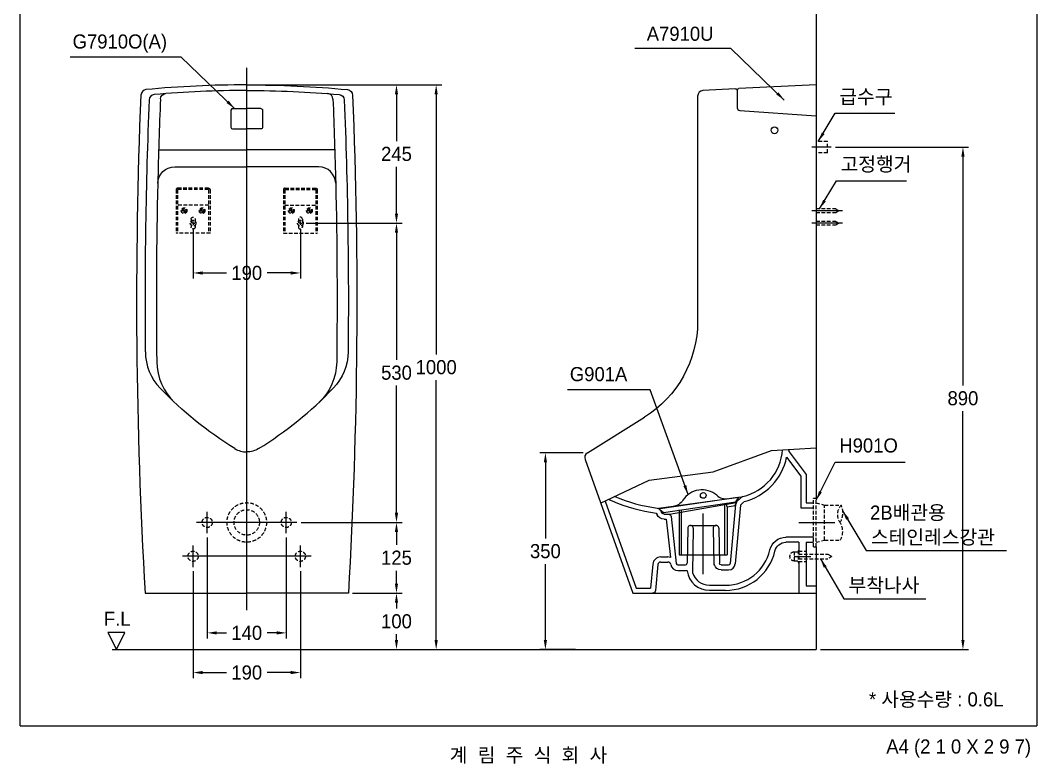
# Model space of a CAD drawing. Header units: millimetres. Extents: x 0 to 1800, y -67 to 2530.
# Drawn here: x 0 to 1800, y -67 to 1249 of the extents above; entities that cross this region are included whole.
import ezdxf
from ezdxf.enums import TextEntityAlignment as Align
from ezdxf.lldxf.tags import DXFTag

# ---------------------------------------------------------------- set-up
doc = ezdxf.new("R2010")
doc.units = ezdxf.units.MM
doc.linetypes.add('DASHED2', pattern=[9.525, 6.35, -3.175])
for name, color, linetype in [('TEXT', 7, 'Continuous'), ('내부선 및 부속', 4, 'Continuous'), ('도각라인', 255, 'Continuous'), ('외형선', 3, 'Continuous'), ('점선', 6, 'DASHED2'), ('중심선', 1, 'DASHED'), ('치수선', 7, 'Continuous')]:
    doc.layers.add(name, color=color, linetype=linetype)
doc.styles.add('____', font='')
doc.styles.add('타이틀', font='H2GTRM.TTF', dxfattribs={"height": 25})
doc.styles.get('____').set_extended_font_data('굴림')
tags = doc.linetypes.add('DASHDOT', pattern=[70, 31, -13, 13, -13]).pattern_tags.tags
tags[10:11] = [DXFTag(74, 4), DXFTag(75, 0), DXFTag(340, '0'), DXFTag(46, 0.0), DXFTag(50, 0.0), DXFTag(44, 0.0), DXFTag(45, 0.0)]
tags[8:9] = [DXFTag(74, 4), DXFTag(75, 0), DXFTag(340, '0'), DXFTag(46, 0.0), DXFTag(50, 0.0), DXFTag(44, 0.0), DXFTag(45, 0.0)]
tags[6:7] = [DXFTag(74, 4), DXFTag(75, 0), DXFTag(340, '0'), DXFTag(46, 0.0), DXFTag(50, 0.0), DXFTag(44, 0.0), DXFTag(45, 0.0)]
tags[4:5] = [DXFTag(74, 4), DXFTag(75, 0), DXFTag(340, '0'), DXFTag(46, 0.0), DXFTag(50, 0.0), DXFTag(44, 0.0), DXFTag(45, 0.0)]
tags = doc.linetypes.add('DASHED', pattern=[25.72, 12.86, -12.86]).pattern_tags.tags
tags[6:7] = [DXFTag(74, 4), DXFTag(75, 0), DXFTag(340, '0'), DXFTag(46, 0.0), DXFTag(50, 0.0), DXFTag(44, 0.0), DXFTag(45, 0.0)]
tags[4:5] = [DXFTag(74, 4), DXFTag(75, 0), DXFTag(340, '0'), DXFTag(46, 0.0), DXFTag(50, 0.0), DXFTag(44, 0.0), DXFTag(45, 0.0)]
doc.dimstyles.new('MSADIM', dxfattribs={"dimtxt": 33, "dimasz": 17, "dimexe": 10, "dimexo": 7.5, "dimgap": 10, "dimtad": 0, "dimtih": 1, "dimtoh": 1, "dimdec": 0, "dimzin": 1, "dimdsep": 46, "dimtxsty": '____', "dimcen": 11.25, "dimadec": 0, "dimazin": 0, "dimtfac": 1, "dimtdec": 0, "dimtix": 1, "dimtmove": 0, "dimatfit": 3, "dimfxl": 0, "dimtolj": 1, "dimtzin": 1, "dimarcsym": 0})

# ---------------------------------------------------------------- blocks, each defined once
blk = doc.blocks.new('*D5')
at = {"layer": '치수선', "color": 0, "linetype": 'Continuous', "lineweight": -2}
for p, q in [((408.5, 1135.1), (676.2, 1135.1)), ((666.2, 1118.1), (666.2, 1035.5)), ((666.2, 907.3), (666.2, 989.8)), ((506.5, 890.3), (676.2, 890.3))]:
    blk.add_line(p, q, dxfattribs=at)
at = {"layer": '치수선', "color": 0, "linetype": 'Continuous'}
for points in [[(663.3, 1118.1), (669, 1118.1), (666.2, 1135.1)], [(663.3, 907.3), (669, 907.3), (666.2, 890.3)]]:
    blk.add_solid(points, dxfattribs=at)
at = {"layer": '치수선', "color": 0, "linetype": 'Continuous', "insert": (666.2, 1012.7), "char_height": 25, "attachment_point": 5, "style": '____'}
blk.add_mtext('\\A1;245', dxfattribs=at)
blk = doc.blocks.new('*D6')
at = {"layer": '치수선', "color": 0, "linetype": 'Continuous', "lineweight": -2}
for p, q in [((306, 879.8), (306, 792)), ((496, 879.8), (496, 792)), ((323, 802), (365, 802)), ((479, 802), (436.9, 802))]:
    blk.add_line(p, q, dxfattribs=at)
at = {"layer": '치수선', "color": 0, "linetype": 'Continuous'}
for points in [[(323, 804.8), (323, 799.1), (306, 802)], [(479, 804.8), (479, 799.1), (496, 802)]]:
    blk.add_solid(points, dxfattribs=at)
at = {"layer": '치수선', "color": 0, "linetype": 'Continuous', "insert": (401, 802), "char_height": 25, "attachment_point": 5, "style": '____'}
blk.add_mtext('\\A1;190', dxfattribs=at)
blk = doc.blocks.new('*D7')
at = {"layer": '치수선', "color": 0, "linetype": 'Continuous', "lineweight": -2}
for p, q in [((506.5, 890.3), (676.2, 890.3)), ((666.2, 873.3), (666.2, 648.1)), ((666.2, 377.3), (666.2, 602.5)), ((497.5, 360.3), (676.2, 360.3))]:
    blk.add_line(p, q, dxfattribs=at)
at = {"layer": '치수선', "color": 0, "linetype": 'Continuous'}
for points in [[(663.3, 873.3), (669, 873.3), (666.2, 890.3)], [(663.3, 377.3), (669, 377.3), (666.2, 360.3)]]:
    blk.add_solid(points, dxfattribs=at)
at = {"layer": '치수선', "color": 0, "linetype": 'Continuous', "insert": (666.2, 625.3), "char_height": 25, "attachment_point": 5, "style": '____'}
blk.add_mtext('\\A1;530', dxfattribs=at)
blk = doc.blocks.new('*D8')
at = {"layer": '치수선', "color": 0, "linetype": 'Continuous', "lineweight": -2}
for p, q in [((497.5, 360.3), (676.2, 360.3)), ((666.2, 343.3), (666.2, 320.5)), ((666.2, 252.1), (666.2, 274.8)), ((588.5, 235.1), (676.2, 235.1))]:
    blk.add_line(p, q, dxfattribs=at)
at = {"layer": '치수선', "color": 0, "linetype": 'Continuous'}
for points in [[(663.3, 343.3), (669, 343.3), (666.2, 360.3)], [(663.3, 252.1), (669, 252.1), (666.2, 235.1)]]:
    blk.add_solid(points, dxfattribs=at)
at = {"layer": '치수선', "color": 0, "linetype": 'Continuous', "insert": (666.2, 297.7), "char_height": 25, "attachment_point": 5, "style": '____'}
blk.add_mtext('\\A1;125', dxfattribs=at)
blk = doc.blocks.new('*D9')
at = {"layer": '치수선', "color": 0, "linetype": 'Continuous', "lineweight": -2}
for p, q in [((588.5, 235.1), (676.2, 235.1)), ((666.2, 218.1), (666.2, 207.9)), ((666.2, 152.1), (666.2, 162.2)), ((654.8, 135.1), (676.2, 135.1))]:
    blk.add_line(p, q, dxfattribs=at)
at = {"layer": '치수선', "color": 0, "linetype": 'Continuous'}
for points in [[(663.3, 218.1), (669, 218.1), (666.2, 235.1)], [(663.3, 152.1), (669, 152.1), (666.2, 135.1)]]:
    blk.add_solid(points, dxfattribs=at)
at = {"layer": '치수선', "color": 0, "linetype": 'Continuous', "insert": (666.2, 185.1), "char_height": 25, "attachment_point": 5, "style": '____'}
blk.add_mtext('\\A1;100', dxfattribs=at)
blk = doc.blocks.new('*D10')
at = {"layer": '치수선', "color": 0, "linetype": 'Continuous', "lineweight": -2}
for p, q in [((331, 333.8), (331, 154.7)), ((471, 333.8), (471, 154.7)), ((348, 164.7), (365, 164.7)), ((454, 164.7), (436.9, 164.7))]:
    blk.add_line(p, q, dxfattribs=at)
at = {"layer": '치수선', "color": 0, "linetype": 'Continuous'}
for points in [[(348, 167.5), (348, 161.8), (331, 164.7)], [(454, 167.5), (454, 161.8), (471, 164.7)]]:
    blk.add_solid(points, dxfattribs=at)
at = {"layer": '치수선', "color": 0, "linetype": 'Continuous', "insert": (401, 164.7), "char_height": 25, "attachment_point": 5, "style": '____'}
blk.add_mtext('\\A1;140', dxfattribs=at)
blk = doc.blocks.new('*D11')
at = {"layer": '치수선', "color": 0, "linetype": 'Continuous', "lineweight": -2}
for p, q in [((306, 273.8), (306, 84.4)), ((496, 273.8), (496, 84.4)), ((323, 94.4), (365, 94.4)), ((479, 94.4), (436.9, 94.4))]:
    blk.add_line(p, q, dxfattribs=at)
at = {"layer": '치수선', "color": 0, "linetype": 'Continuous'}
for points in [[(323, 97.3), (323, 91.6), (306, 94.4)], [(479, 97.3), (479, 91.6), (496, 94.4)]]:
    blk.add_solid(points, dxfattribs=at)
at = {"layer": '치수선', "color": 0, "linetype": 'Continuous', "insert": (401, 94.4), "char_height": 25, "attachment_point": 5, "style": '____'}
blk.add_mtext('\\A1;190', dxfattribs=at)
blk = doc.blocks.new('*D12')
at = {"layer": '치수선', "color": 0, "linetype": 'Continuous', "lineweight": -2}
for p, q in [((408.5, 1135.1), (746.5, 1135.1)), ((736.5, 1118.1), (736.5, 657.9)), ((736.5, 152.1), (736.5, 612.2)), ((712.5, 135.1), (746.5, 135.1))]:
    blk.add_line(p, q, dxfattribs=at)
at = {"layer": '치수선', "color": 0, "linetype": 'Continuous'}
for points in [[(733.6, 1118.1), (739.3, 1118.1), (736.5, 1135.1)], [(733.6, 152.1), (739.3, 152.1), (736.5, 135.1)]]:
    blk.add_solid(points, dxfattribs=at)
at = {"layer": '치수선', "color": 0, "linetype": 'Continuous', "insert": (736.5, 635.1), "char_height": 25, "attachment_point": 5, "style": '____'}
blk.add_mtext('\\A1;1000', dxfattribs=at)
blk = doc.blocks.new('*D13')
at = {"layer": '치수선', "color": 0, "linetype": 'Continuous', "lineweight": -2}
for p, q in [((996.7, 483.5), (919.9, 483.5)), ((929.9, 466.5), (929.9, 332.1)), ((929.9, 152.1), (929.9, 286.5)), ((983.4, 135.1), (919.9, 135.1))]:
    blk.add_line(p, q, dxfattribs=at)
at = {"layer": '치수선', "color": 0, "linetype": 'Continuous'}
for points in [[(927.1, 466.5), (932.8, 466.5), (929.9, 483.5)], [(927.1, 152.1), (932.8, 152.1), (929.9, 135.1)]]:
    blk.add_solid(points, dxfattribs=at)
at = {"layer": '치수선', "color": 0, "linetype": 'Continuous', "insert": (929.9, 309.3), "char_height": 25, "attachment_point": 5, "style": '____'}
blk.add_mtext('\\A1;350', dxfattribs=at)
blk = doc.blocks.new('*D1')
at = {"layer": '치수선', "color": 0, "linetype": 'Continuous', "lineweight": -2}
for p, q in [((1443.8, 1024.9), (1679.4, 1024.9)), ((1669.4, 1007.9), (1669.4, 602.8)), ((1669.4, 152.1), (1669.4, 557.1)), ((1417, 135.1), (1679.4, 135.1))]:
    blk.add_line(p, q, dxfattribs=at)
at = {"layer": '치수선', "color": 0, "linetype": 'Continuous'}
for points in [[(1666.6, 1007.9), (1672.3, 1007.9), (1669.4, 1024.9)], [(1666.6, 152.1), (1672.3, 152.1), (1669.4, 135.1)]]:
    blk.add_solid(points, dxfattribs=at)
at = {"layer": '치수선', "color": 0, "linetype": 'Continuous', "insert": (1669.4, 580), "char_height": 25, "attachment_point": 5, "style": '____'}
blk.add_mtext('\\A1;890', dxfattribs=at)

msp = doc.modelspace()

# ---------------------------------------------------------------- linework, layer by layer
at = {"layer": '내부선 및 부속', "linetype": 'Continuous'}
for p, q in [((1269.5, 1125.5), (1269.5, 1094.7)), ((373, 1090.1), (373, 1060.1)), ((376, 1093.1), (401, 1093.1)), ((426, 1093.1), (401, 1093.1)), ((429, 1090.1), (429, 1060.1)), ((1274.2, 1089.7), (1409.5, 1080.1)), ((376, 1057.1), (401, 1057.1)), ((426, 1057.1), (401, 1057.1)), ((245, 1020.1), (401, 1020.1)), ((556.9, 1020.1), (401, 1020.1)), ((1227.1, 449.8), (1330.6, 487.8)), ((1330.6, 487.8), (1409.5, 492.5)), ((1357.2, 475.9), (1382.5, 442.1)), ((1361.6, 485.1), (1391.5, 445.1)), ((1027.7, 394.2), (1113.6, 434.9)), ((1113.6, 434.9), (1227.1, 449.8)), ((1382.5, 442.1), (1382.5, 386.1)), ((1391.5, 445.1), (1391.5, 395.1)), ((1035.9, 398.1), (1090.9, 244.1)), ((1277.4, 405.1), (1130.3, 384.8)), ((1132.9, 385), (1270.9, 405)), ((1139, 378.1), (1267, 396.6)), ((1275.8, 403.9), (1269.1, 397.1)), ((1281.6, 396.9), (1275.7, 391)), ((1132.4, 383.3), (1139, 378.1)), ((1133.9, 381.2), (1135.6, 377.8)), ((1267.6, 395.2), (1149.6, 374.6)), ((1167, 381), (1167, 303.1)), ((1171, 303.1), (1171, 382.7)), ((1248, 303.1), (1248, 393.9)), ((1252, 388.1), (1250, 394.1)), ((1252, 388.1), (1266, 390.1)), ((1252, 388.1), (1252, 303.1)), ((1266.8, 392.2), (1257.3, 287.8)), ((1275.7, 391), (1266.2, 287)), ((1382.5, 386.1), (1404.5, 386.1)), ((1391.5, 395.1), (1404.5, 395.1)), ((1126.1, 376.7), (1127.6, 373.8)), ((1140.1, 375.1), (1147.5, 375.1)), ((1140.1, 366.1), (1144, 366.1)), ((1144, 366.1), (1151.5, 298.3)), ((1152.5, 370.6), (1161.7, 287.7)), ((1209.5, 268.5), (1209.5, 376.2)), ((1181.9, 350.1), (1180.9, 288)), ((1186.9, 355.1), (1232.1, 355.1)), ((1191.9, 350), (1190.6, 271.4)), ((1227.1, 350), (1228.2, 285.1)), ((1237.1, 350.1), (1238.1, 288)), ((1404.5, 334.1), (1355.9, 334.1)), ((1378.5, 325.1), (1355.9, 325.1)), ((1378.5, 325.1), (1378.5, 309.1)), ((1391.5, 325.1), (1404.5, 325.1)), ((1391.5, 325.1), (1391.5, 248.1)), ((1134.1, 299.1), (1147, 299.1)), ((1134.1, 290.1), (1147, 290.1)), ((1167, 303.1), (1181.2, 303.1)), ((1181.2, 303.1), (1237.9, 303.1)), ((1237.9, 303.1), (1252, 303.1)), ((1378.5, 291.1), (1378.5, 235.1)), ((1120.1, 286.3), (1116.3, 244.1)), ((1129.1, 285.5), (1124.9, 239.6)), ((1164.7, 285.1), (1177.9, 285.1)), ((1164.7, 275.1), (1180.7, 275.1)), ((1180.7, 275.1), (1180.8, 274.4)), ((1228.2, 285.1), (1229.5, 285.1)), ((1241.1, 285.1), (1254.3, 285.1)), ((1241.1, 276.1), (1254.3, 276.1)), ((1090.9, 244.1), (1116.3, 244.1)), ((1220.4, 249.1), (1249.1, 249.1)), ((1220.4, 240.1), (1249.1, 240.1)), ((1391.5, 248.1), (1409.5, 248.1))]:
    msp.add_line(p, q, dxfattribs=at)
at = {"layer": '내부선 및 부속', "linetype": 'Continuous', "flags": 128}
for points in [[(248.2, 1110.1, -0.380576), (257.4, 1119.6)], [(401, 1125.1, -0.021613), (564.7, 1118)], [(564.7, 1118, -0.377601), (573.8, 1108.4)], [(553.7, 1110.1, -0.004211), (558.5, 960.8, -0.004211)], [(573.8, 1108.4, -0.012546), (580.5, 662.6)], [(426, 1093.1, -0.414214), (429, 1090.1)], [(429, 1060.1, -0.414214), (426, 1057.1)], [(580.5, 662.6, -0.190914), (554.1, 597.8)], [(1173.5, 399.6, -0.217506), (1156, 388.4)], [(1270.9, 405, -0.61633), (1271.9, 403.6)], [(1127.8, 385.6, -0.248183), (1133.9, 381.2)], [(1165.9, 381.9, -0.457025), (1167, 381)], [(1140.1, 366.1, -0.284079), (1127.6, 373.8)], [(1140.1, 375.1, -0.284079), (1135.6, 377.8)], [(1147.5, 375.1, -0.382162), (1152.5, 370.6)], [(1327.6, 311.5, -0.349587), (1355.9, 334.1)], [(1336.4, 309.5, -0.349587), (1355.9, 325.1)], [(1241.1, 285.1, -0.409341), (1238.1, 288)], [(1241.1, 276.1, -0.341999), (1229.5, 285.1)], [(1124.9, 239.6, -0.387902), (1119.9, 235.1)]]:
    msp.add_lwpolyline(points, format="xyb", dxfattribs=at)
at = {"layer": '내부선 및 부속', "linetype": 'Continuous'}
for centre, radius in [((1335.6, 1054.6), 6), ((1209.5, 408.1), 5)]:
    msp.add_circle(centre, radius, dxfattribs=at)
for centre, radius, start, end in [((238.1, 1108), 10, 94.9526, 177.6989), ((401, -771.2), 1896.3, 90, 94.9526), ((543.7, 1109.6), 10, 2.3169, 85.6594), ((9107.5, 751.6), 8886.6, 177.69885, 180.57396), ((9107.5, 751.6), 8866.6, 177.68309, 178.64828), ((376, 1090.1), 3, 90, 180), ((1274.5, 1094.7), 5, 180, 265.9144), ((376, 1060.1), 3, 180, 270), ((316.4, 663.5), 95, 180.574, 223.8079), ((1258.2, 495.4), 91.9, 283.4935, 355.948), ((1258.2, 495.4), 103.9, 354.2894, 356.814), ((1258.2, 495.4), 100.9, 283.4935, 348.8584), ((1207.2, 378.1), 40, 49.162, 147.3306), ((1074.2, 458.9), 65.8, 241.1983, 246.6512), ((1166.6, 673), 299, 246.6512, 262.2166), ((1166.6, 673), 290, 246.9259, 262.318), ((1249.7, 427.2), 25, 229.162, 278.2463), ((1130, 457.5), 151.8, 333.6447, 339.2533), ((1274.7, 391.4), 8, 135, 174.8056), ((1239.5, 421.1), 36.8, 318.3824, 331.6561), ((1281.5, 398.2), 8, 103.4935, 135), ((1133, 384.1), 1, 98.2462, 231.7681), ((1186.9, 350.1), 5, 359.0452, 179.0452), ((1232.1, 350.1), 5, 0.9548, 180.9549), ((1249.1, 329.5), 80.5, 270, 347.0758), ((1249.1, 329.5), 89.5, 270, 347.0758), ((1134.1, 285.1), 14, 90, 174.8056), ((1134.1, 285.1), 5, 90, 174.8056), ((1147, 285.1), 14, 71.0946, 90), ((1147, 285.1), 5, 9.5941, 90), ((1177.9, 288.1), 3, 270, 359.0452), ((1164.7, 288.1), 13, 189.5941, 270), ((1164.7, 288.1), 3, 186.3402, 270), ((1220.4, 280.1), 40, 188.1301, 270), ((1220.4, 280.1), 31, 196.3116, 270), ((1254.3, 288.1), 3, 270, 354.8056), ((1254.3, 288.1), 12, 270, 354.8056)]:
    msp.add_arc(centre, radius, start, end, dxfattribs=at)
at = {"layer": '도각라인', "color": 7}
for p, q in [((0, 0), (0, 2530)), ((1800, 2530), (1800, 0)), ((0, 0), (1800, 0))]:
    msp.add_line(p, q, dxfattribs=at)
at = {"layer": '외형선', "linetype": 'Continuous'}
for p, q in [((1409.5, 1285.1), (1409.5, 403.1)), ((1409.5, 1135.1), (1272.4, 1128.5)), ((1266.3, 1128.2), (1208.9, 1125)), ((1199.5, 1115.1), (1199.5, 716.2)), ((273.4, 990.1), (401, 990.1)), ((528.5, 990.1), (401, 990.1)), ((1004.2, 483.5), (1105.2, 546.4)), ((1000.1, 471.7), (1084.5, 235.1)), ((1409.5, 317.1), (1409.5, 135.1)), ((221, 235.1), (401, 235.1)), ((581, 235.1), (401, 235.1)), ((1084.5, 235.1), (1409.5, 235.1)), ((185.1, 165.1), (155.1, 165.1)), ((155.1, 165.1), (170.1, 135.1)), ((170.1, 135.1), (185.1, 165.1)), ((162.4, 135.1), (1409.5, 135.1))]:
    msp.add_line(p, q, dxfattribs=at)
at = {"layer": '외형선', "linetype": 'Continuous', "flags": 128}
for points in [[(401, 1135.1, -0.02344), (579.4, 1126.7)], [(579.4, 1126.7, -0.375255), (588.4, 1117.1)], [(588.4, 1117.1, -0.024789), (581, 235.1)], [(1266.4, 1128.2, -0.428204), (1269.5, 1125.3)], [(1269.5, 1125.5, -0.40036), (1272.4, 1128.5)], [(243.4, 960.8, -0.40732), (273.4, 990.1)], [(558.5, 960.8, -0.00892), (560.3, 644.4)], [(1199.5, 716.2, -0.259126), (1105.2, 546.4)], [(560.3, 644.4, -0.204145), (528.7, 572.7)], [(379.9, 491, -0.063357), (247.8, 597.8)], [(422, 491, -0.139166), (401, 485.1)]]:
    msp.add_lwpolyline(points, format="xyb", dxfattribs=at)
at = {"layer": '외형선', "linetype": 'Continuous'}
for centre, radius, start, end in [((401, -771.2), 1906.3, 90, 95.3711), ((9107.5, 751.6), 8901.6, 177.64652, 183.32668), ((223.5, 1116.7), 10, 95.3711, 177.6465), ((1209.5, 1115.1), 10, 92.7232, 180.0017), ((528.5, 960.1), 30, 1.3517, 90), ((9107.5, 751.6), 8866.6, 178.64828, 180.6925), ((341.6, 645.7), 100, 180.6925, 226.8448), ((68.5, 1063.6), 672.9, 301.691, 316.1921), ((401, 525.1), 40, 238.309, 270), ((1009.5, 475.1), 10, 121.892, 199.6333)]:
    msp.add_arc(centre, radius, start, end, dxfattribs=at)
at = {"layer": '점선'}
for p, q in [((1429.5, 1034.9), (1409.5, 1034.9)), ((1429.5, 1014.9), (1429.5, 1034.9)), ((1429.5, 1014.9), (1409.5, 1014.9)), ((276, 949.3), (276, 872.3)), ((278.5, 949.3), (278.5, 872.3)), ((333, 952.3), (279, 952.3)), ((333, 949.8), (279, 949.8)), ((333.5, 949.3), (333.5, 872.3)), ((336, 949.3), (336, 872.3)), ((466, 949.3), (466, 872.3)), ((468.5, 949.3), (468.5, 872.3)), ((469, 952.3), (523, 952.3)), ((469, 949.8), (523, 949.8)), ((523.5, 949.3), (523.5, 872.3)), ((526, 949.3), (526, 872.3)), ((333.5, 922.3), (278.5, 922.3)), ((468.5, 922.3), (523.5, 922.3)), ((1444.5, 915.4), (1409.5, 915.4)), ((1444.5, 908.4), (1409.5, 908.4)), ((1444.5, 915.4), (1449.5, 911.9)), ((1449.5, 911.9), (1444.5, 908.4)), ((302.5, 897.3), (302.5, 883.3)), ((309.5, 897.3), (309.5, 883.3)), ((492.5, 897.3), (492.5, 883.3)), ((499.5, 897.3), (499.5, 883.3)), ((1444.5, 893.4), (1409.5, 893.4)), ((1444.5, 886.4), (1409.5, 886.4)), ((1444.5, 893.4), (1449.5, 889.9)), ((1449.5, 889.9), (1444.5, 886.4)), ((336, 872.3), (276, 872.3)), ((466, 872.3), (526, 872.3)), ((1404.5, 317.1), (1404.5, 403.1)), ((1404.5, 403.1), (1409.5, 403.1)), ((1409.5, 317.1), (1409.5, 403.1)), ((1409.5, 395.1), (1424.5, 391.1)), ((1424.5, 329.1), (1424.5, 391.1)), ((1424.5, 391.1), (1453.8, 391.1)), ((1409.5, 325.1), (1424.5, 329.1)), ((1424.5, 329.1), (1452, 329.1)), ((1370.5, 308.1), (1370.5, 292.1)), ((1370.5, 308.1), (1377.5, 308.1)), ((1377.5, 310.6), (1377.5, 289.6)), ((1377.5, 310.6), (1378.5, 310.6)), ((1378.5, 310.6), (1378.5, 289.6)), ((1378.5, 309.1), (1391.5, 309.1)), ((1404.5, 317.1), (1409.5, 317.1)), ((1370.5, 292.1), (1377.5, 292.1)), ((1377.5, 289.6), (1378.5, 289.6)), ((1378.5, 304.1), (1430, 304.1)), ((1378.5, 296.1), (1430, 296.1)), ((1378.5, 291.1), (1391.5, 291.1)), ((1430, 304.1), (1437.5, 300.1)), ((1437.5, 300.1), (1430, 296.1))]:
    msp.add_line(p, q, dxfattribs=at)
at = {"layer": '점선', "flags": 128}
for points in [[(333, 952.3, -0.414214), (336, 949.3)], [(333, 949.8, -0.414214), (333.5, 949.3)], [(523, 952.3, -0.414214), (526, 949.3)], [(523, 949.8, -0.414214), (523.5, 949.3)], [(302.5, 897.3, -1), (309.5, 897.3)], [(309.5, 883.3, -1), (302.5, 883.3)]]:
    msp.add_lwpolyline(points, format="xyb", dxfattribs=at)
at = {"layer": '점선'}
for centre, radius in [((290, 912.3), 5), ((290, 912.3), 3.5), ((322, 912.3), 5), ((322, 912.3), 3.5), ((480, 912.3), 5), ((480, 912.3), 3.5), ((512, 912.3), 5), ((512, 912.3), 3.5), ((306, 890.3), 5), ((496, 890.3), 5), ((401, 360.3), 35), ((401, 360.3), 22.5), ((331, 360.3), 9), ((471, 360.3), 9), ((306, 300.3), 9), ((496, 300.3), 9)]:
    msp.add_circle(centre, radius, dxfattribs=at)
for centre, radius, start, end in [((279, 949.3), 3, 90, 180), ((279, 949.3), 0.5, 90, 180), ((469, 949.3), 3, 90, 180), ((469, 949.3), 0.5, 90, 180), ((496, 897.3), 3.5, 0, 180), ((496, 883.3), 3.5, 180, 0), ((1471.5, 374.3), 24.4, 136.5379, 213.8822), ((1424.7, 377.4), 32.1, 327.1903, 25.1018), ((1428.4, 344.3), 28.1, 327.1476, 35.6288), ((1370, 300.1), 7.52, 86.3048, 273.6952)]:
    msp.add_arc(centre, radius, start, end, dxfattribs=at)
at = {"layer": '중심선', "linetype": 'DASHDOT'}
for p, q in [((401, 205.1), (401, 1165.5)), ((1436.3, 1024.9), (1402, 1024.9)), ((290, 912.3), (287, 912.3)), ((290, 912.3), (290, 915.3)), ((290, 912.3), (290, 909.3)), ((290, 912.3), (293, 912.3)), ((322, 912.3), (319, 912.3)), ((322, 912.3), (322, 915.3)), ((322, 912.3), (322, 909.3)), ((322, 912.3), (325, 912.3)), ((480, 912.3), (477, 912.3)), ((480, 912.3), (480, 915.3)), ((480, 912.3), (480, 909.3)), ((480, 912.3), (483, 912.3)), ((512, 912.3), (509, 912.3)), ((512, 912.3), (512, 915.3)), ((512, 912.3), (515, 912.3)), ((512, 912.3), (512, 909.3)), ((1456.4, 911.9), (1402, 911.9)), ((306, 890.3), (303, 890.3)), ((306, 890.3), (306, 893.3)), ((306, 890.3), (306, 887.3)), ((306, 890.3), (309, 890.3)), ((496, 890.3), (493, 890.3)), ((496, 890.3), (496, 893.3)), ((496, 890.3), (499, 890.3)), ((496, 890.3), (496, 887.3)), ((1456.4, 889.9), (1402, 889.9)), ((331, 341.3), (331, 379.3)), ((471, 341.3), (471, 379.3)), ((490, 360.3), (312, 360.3)), ((1378.5, 360.1), (1442.5, 360.1)), ((306, 281.3), (306, 319.3)), ((496, 281.3), (496, 319.3)), ((515, 300.3), (287, 300.3)), ((1370.8, 300.1), (1399.9, 300.1))]:
    msp.add_line(p, q, dxfattribs=at)

# ---------------------------------------------------------------- texts
at = {"layer": 'TEXT', "style": '타이틀'}
msp.add_text('F.L', height=25, dxfattribs=at).set_placement((171.6, 189.7), align=Align.MIDDLE)
for s, p in [('* 사용수량 : 0.6L', (1622.1, 47)), ('계  림  주  식  회  사', (900, -51.7))]:
    msp.add_text(s, height=25, dxfattribs=at).set_placement(p, align=Align.MIDDLE_CENTER)
msp.add_text('A4 (2 1 0 X 2 9 7)', height=25, dxfattribs=at).set_placement((1790, -36.5), align=Align.MIDDLE_RIGHT)
at = {"layer": 'TEXT', "char_height": 25, "width": 380.447, "attachment_point": 1, "line_spacing_factor": 0.963855, "style": '타이틀'}
for s, insert in [('\\A1;G7910O(A)', (92.6, 1224.4)), ('\\A1;A7910U', (1109.4, 1238.1)), ('\\A1;급수구', (1450.6, 1126.7)), ('\\A1;고정행거', (1452.7, 1007.2)), ('\\A1;G901A', (973.2, 635.4)), ('\\A1;H901O', (1450.5, 509.1)), ('\\A1;2B배관용', (1504.9, 390.2)), ('\\A1;스테인레스강관', (1506.4, 346.7)), ('\\A1;부착나사', (1466.8, 261.7))]:
    msp.add_mtext(s, dxfattribs=dict(at, insert=insert))

# ---------------------------------------------------------------- dimensions: what is measured, and where the dimension line sits
at = {"layer": '치수선', "linetype": 'Continuous'}
for base, p1, p2, picture, middle in [((666.2, 890.3), (401, 1135.1), (499, 890.3), '*D5', (666.2, 1012.7)), ((666.2, 360.3), (499, 890.3), (490, 360.3), '*D7', (666.2, 625.3)), ((666.2, 235.1), (490, 360.3), (581, 235.1), '*D8', (666.2, 297.7)), ((666.2, 135.1), (581, 235.1), (647.3, 135.1), '*D9', (666.2, 185.1))]:
    dim = msp.add_linear_dim(base=base, p1=p1, p2=p2, angle=90, dimstyle='MSADIM', override={"dimtxt": 25}, dxfattribs=at)
    dim.commit()
    dim.dimension.update_dxf_attribs({"geometry": picture, "text_midpoint": middle})
for base, p1, p2, picture, middle in [((736.5, 135.1), (401, 1135.1), (705, 135.1), '*D12', (736.5, 635.1)), ((1669.4, 135.1), (1436.3, 1024.9), (1409.5, 135.1), '*D1', (1669.4, 580))]:
    dim = msp.add_linear_dim(base=base, p1=p1, p2=p2, angle=90, dimstyle='MSADIM', override={"dimtxt": 25}, dxfattribs=at)
    dim.commit()
    dim.dimension.update_dxf_attribs({"geometry": picture, "text_midpoint": middle, "dimtype": 160})
for base, p1, p2, picture, middle in [((496, 802), (306, 887.3), (496, 887.3), '*D6', (401, 802)), ((471, 164.7), (331, 341.3), (471, 341.3), '*D10', (401, 164.7)), ((496, 94.4), (306, 281.3), (496, 281.3), '*D11', (401, 94.4))]:
    dim = msp.add_linear_dim(base=base, p1=p1, p2=p2, dimstyle='MSADIM', override={"dimtxt": 25}, dxfattribs=at)
    dim.commit()
    dim.dimension.update_dxf_attribs({"geometry": picture, "text_midpoint": middle, "dimtype": 160})
dim = msp.add_linear_dim(base=(929.9, 135.1), p1=(1004.2, 483.5), p2=(990.9, 135.1), angle=90, text='350', dimstyle='MSADIM', override={"dimtxt": 25}, dxfattribs=at)
dim.commit()
dim.dimension.update_dxf_attribs({"geometry": '*D13', "text_midpoint": (929.9, 309.3), "dimtype": 160})

# ---------------------------------------------------------------- leaders
for points in [[(1353, 1108.2), (1258.5, 1199.4), (1088.3, 1199.4)], [(379.5, 1093.1), (285, 1184.3), (88.4, 1184.3)], [(1413.2, 1034.9), (1443.4, 1084.7), (1548.9, 1084.7)], [(1415.3, 915.4), (1445.5, 965.2), (1569.2, 965.2)], [(1182.6, 409.6), (1115.7, 595.3), (969.1, 595.3)], [(1409.5, 399.5), (1443.2, 467.1), (1566.9, 467.1)], [(1456.4, 381), (1497.9, 310.3), (1746.7, 310.3)], [(1416.9, 295.9), (1458.3, 225.2), (1603.5, 225.2)]]:
    msp.add_leader(points, dimstyle='MSADIM', override={"dimtxt": 25}, dxfattribs=at)

doc.saveas('drawing.dxf')
